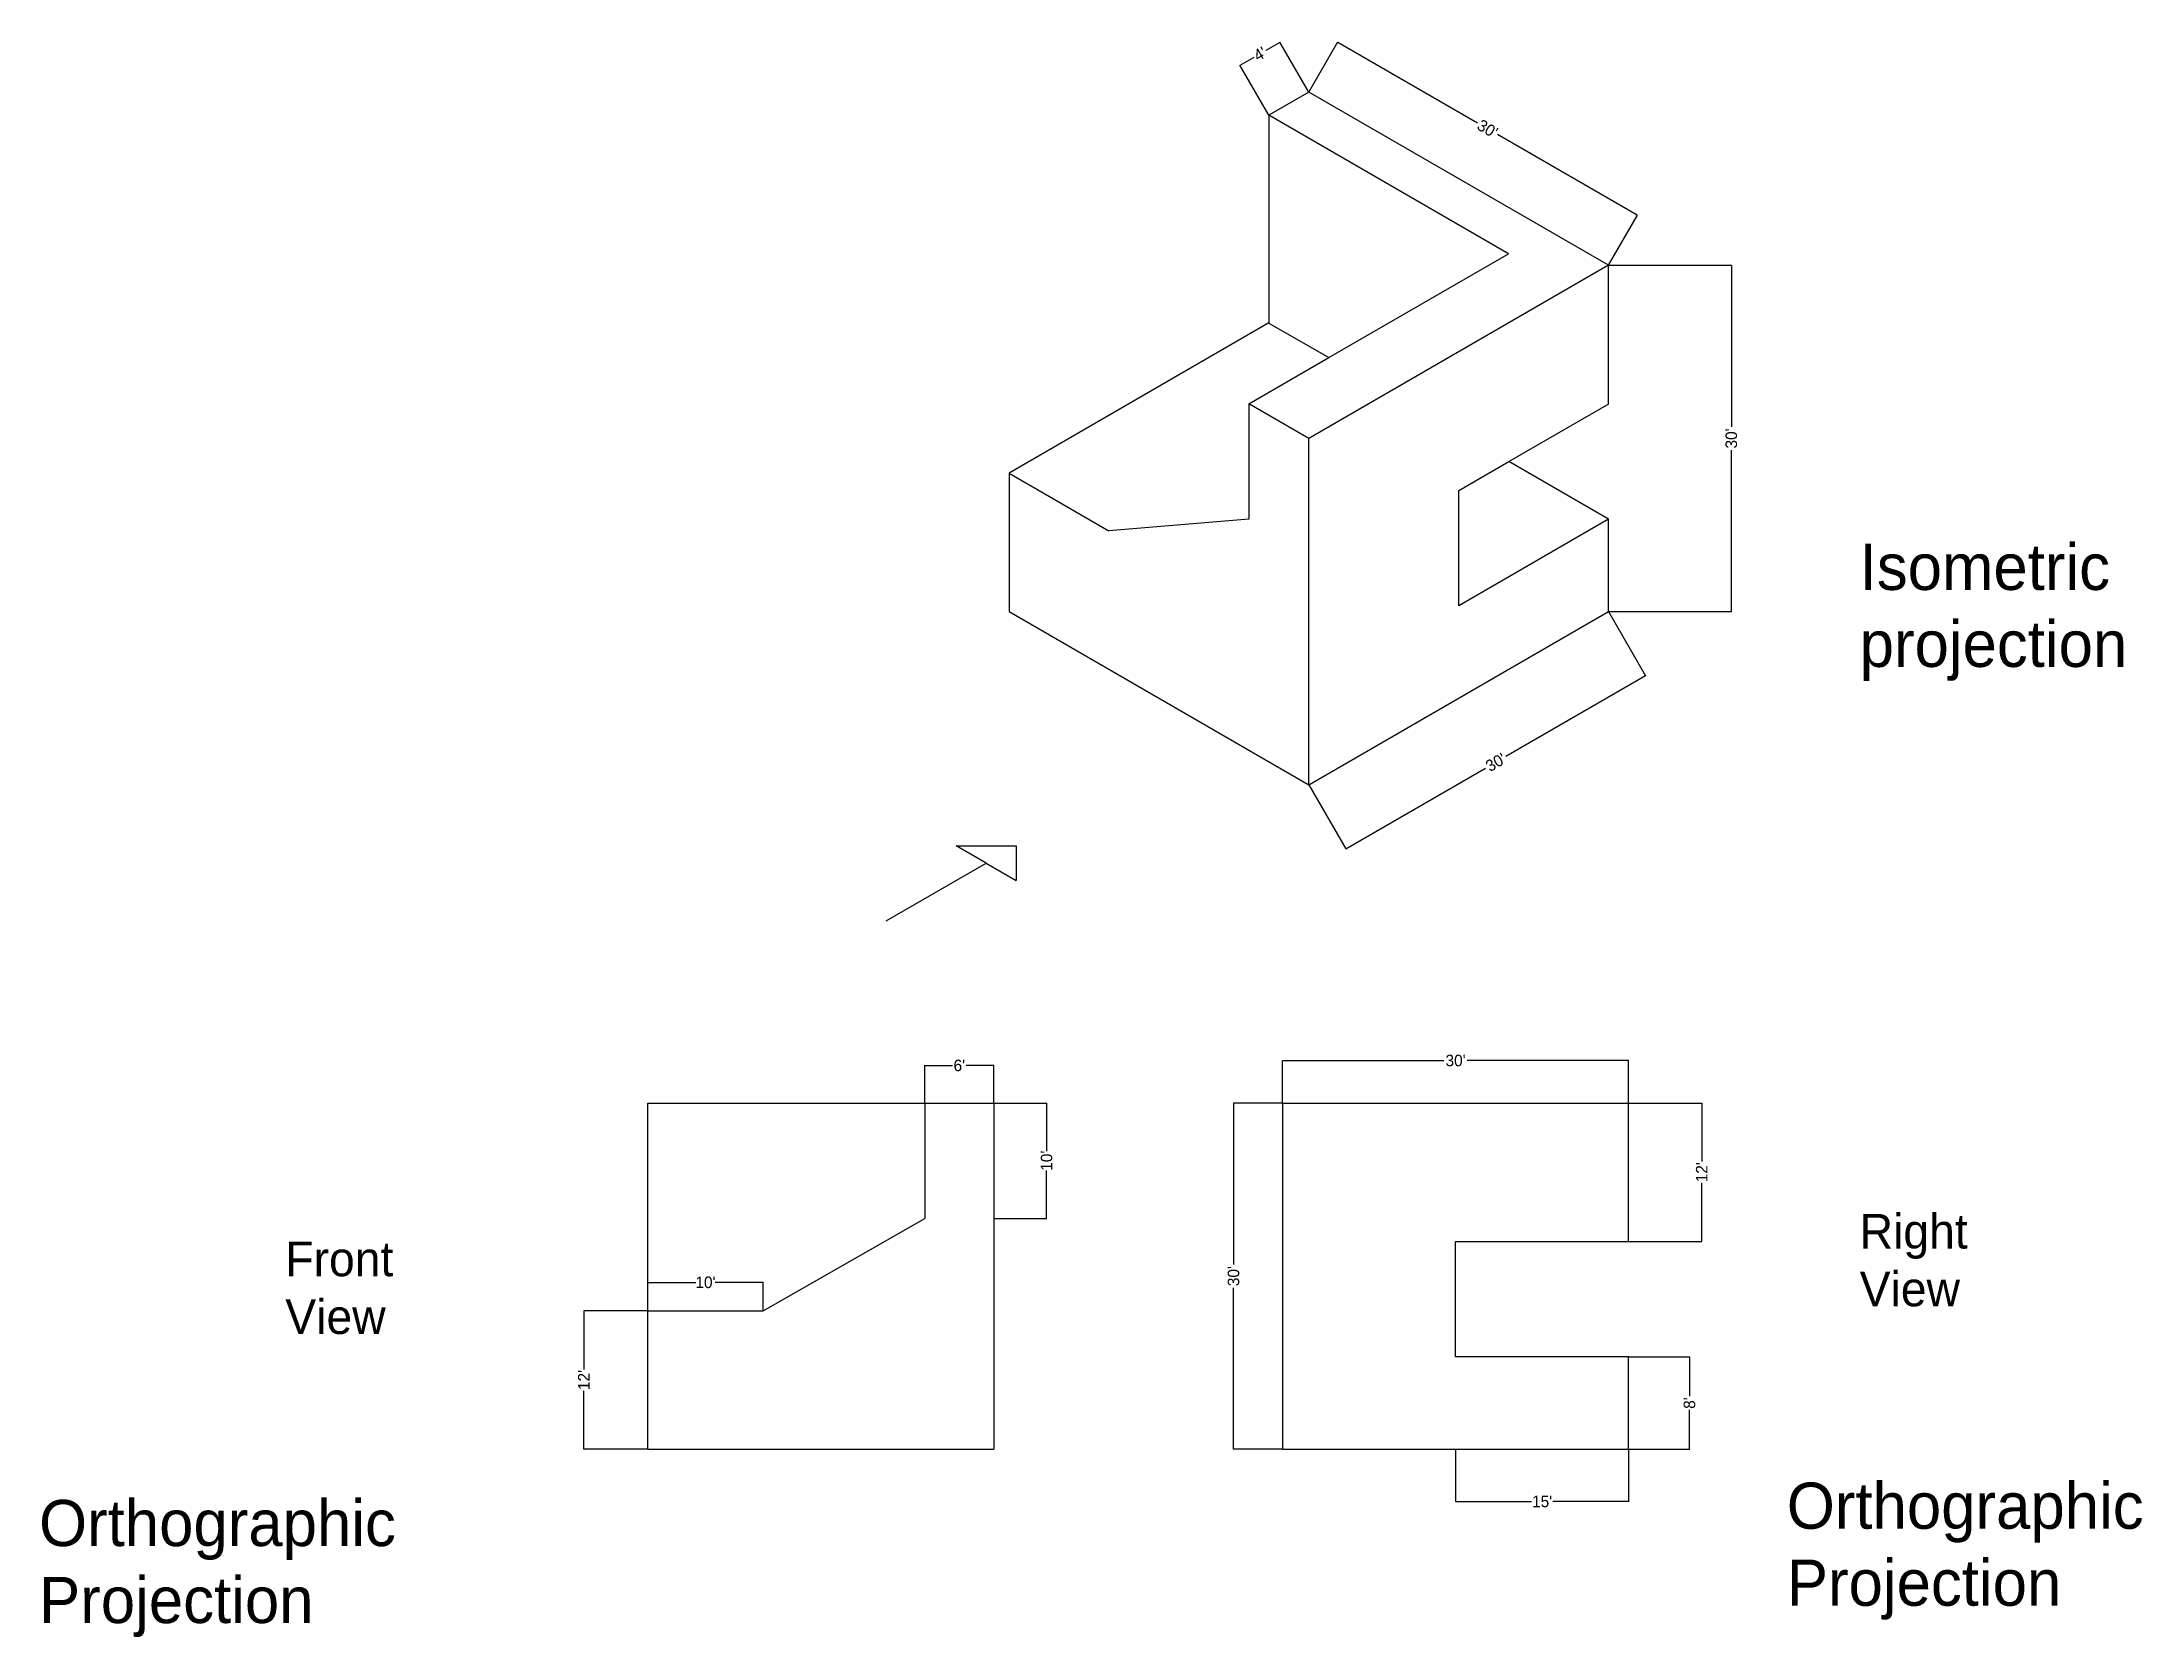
# Model space of a CAD drawing. Header units: inches. Extents: x -3031 to -847, y 905 to 2563.
import ezdxf

# ---------------------------------------------------------------- set-up
doc = ezdxf.new("R2010")
doc.units = ezdxf.units.IN
doc.header["$MEASUREMENT"] = 0
doc.dimstyles.get("Standard").update_dxf_attribs({"dimtxt": 12, "dimasz": 0.18, "dimexe": 0.18, "dimexo": 0.0625, "dimgap": 0.09, "dimtad": 0, "dimtoh": 1, "dimdec": 1, "dimzin": 0, "dimdsep": 46, "dimlunit": 3, "dimtxsty": 'Standard', "dimcen": 0.09, "dimadec": 0, "dimazin": 0, "dimtfac": 1, "dimtdec": 1, "dimtofl": 0, "dimtmove": 0, "dimatfit": 3, "dimfxl": 1, "dimtolj": 1, "dimtzin": 0, "dimarcsym": 0})

# ---------------------------------------------------------------- blocks, each defined once
blk = doc.blocks.new('*D1')
at = {"color": 0, "lineweight": -2}
for p, q in [((-2113.1, 1460.2), (-2113.1, 1499.3)), ((-2112.9, 1499.1), (-2084.2, 1499.1)), ((-2041.2, 1499.1), (-2070, 1499.1)), ((-2041.1, 1460.2), (-2041.1, 1499.3))]:
    blk.add_line(p, q, dxfattribs=at)
at = {"color": 0}
for points in [[(-2112.9, 1499.1), (-2112.9, 1499.1), (-2113.1, 1499.1)], [(-2041.2, 1499.1), (-2041.2, 1499.1), (-2041.1, 1499.1)]]:
    blk.add_solid(points, dxfattribs=at)
at = {"layer": 'Defpoints', "color": 0}
for p in [(-2041.1, 1499.1), (-2113.1, 1460.1), (-2041.1, 1460.1)]:
    blk.add_point(p, dxfattribs=at)
at = {"color": 0, "insert": (-2077.1, 1499.1), "char_height": 12, "attachment_point": 5}
blk.add_mtext("\\A1;6'", dxfattribs=at)
blk = doc.blocks.new('*D2')
at = {"color": 0, "lineweight": -2}
for p, q in [((-2401.1, 1244.2), (-2401.1, 1273.8)), ((-2400.9, 1273.6), (-2351.2, 1273.6)), ((-2281.2, 1273.6), (-2331, 1273.6)), ((-2281.1, 1244.2), (-2281.1, 1273.8))]:
    blk.add_line(p, q, dxfattribs=at)
at = {"color": 0}
for points in [[(-2400.9, 1273.6), (-2400.9, 1273.6), (-2401.1, 1273.6)], [(-2281.2, 1273.6), (-2281.2, 1273.6), (-2281.1, 1273.6)]]:
    blk.add_solid(points, dxfattribs=at)
at = {"layer": 'Defpoints', "color": 0}
for p in [(-2281.1, 1273.6), (-2401.1, 1244.1), (-2281.1, 1244.1)]:
    blk.add_point(p, dxfattribs=at)
at = {"color": 0, "insert": (-2341.1, 1273.6), "char_height": 12, "attachment_point": 5}
blk.add_mtext("\\A1;10'", dxfattribs=at)
blk = doc.blocks.new('*D3')
at = {"color": 0, "lineweight": -2}
for p, q in [((-2041, 1460.1), (-1986.2, 1460.1)), ((-1986.3, 1459.9), (-1986.3, 1410.2)), ((-1986.3, 1340.3), (-1986.3, 1390)), ((-2041, 1340.1), (-1986.2, 1340.1))]:
    blk.add_line(p, q, dxfattribs=at)
at = {"color": 0}
for points in [[(-1986.4, 1459.9), (-1986.3, 1459.9), (-1986.3, 1460.1)], [(-1986.4, 1340.3), (-1986.3, 1340.3), (-1986.3, 1340.1)]]:
    blk.add_solid(points, dxfattribs=at)
at = {"layer": 'Defpoints', "color": 0}
for p in [(-2041.1, 1460.1), (-2041.1, 1340.1), (-1986.3, 1340.1)]:
    blk.add_point(p, dxfattribs=at)
at = {"color": 0, "insert": (-1986.3, 1400.1), "char_height": 12, "attachment_point": 5, "rotation": 90}
blk.add_mtext("\\A1;10'", dxfattribs=at)
blk = doc.blocks.new('*D4')
at = {"color": 0, "lineweight": -2}
for p, q in [((-2401.1, 1244.1), (-2467.7, 1244.1)), ((-2467.6, 1243.9), (-2467.6, 1183.2)), ((-2467.6, 1100.3), (-2467.6, 1161)), ((-2401.1, 1100.1), (-2467.7, 1100.1))]:
    blk.add_line(p, q, dxfattribs=at)
at = {"color": 0}
for points in [[(-2467.6, 1243.9), (-2467.5, 1243.9), (-2467.6, 1244.1)], [(-2467.6, 1100.3), (-2467.5, 1100.3), (-2467.6, 1100.1)]]:
    blk.add_solid(points, dxfattribs=at)
at = {"layer": 'Defpoints', "color": 0}
for p in [(-2401.1, 1244.1), (-2467.6, 1100.1), (-2401.1, 1100.1)]:
    blk.add_point(p, dxfattribs=at)
at = {"color": 0, "insert": (-2467.6, 1172.1), "char_height": 12, "attachment_point": 5, "rotation": 90}
blk.add_mtext("\\A1;12'", dxfattribs=at)
blk = doc.blocks.new('*D5')
at = {"color": 0, "lineweight": -2}
for p, q in [((-1741, 1460.2), (-1741, 1504.3)), ((-1740.8, 1504.2), (-1573.1, 1504.2)), ((-1381.2, 1504.2), (-1548.9, 1504.2)), ((-1381, 1460.2), (-1381, 1504.3))]:
    blk.add_line(p, q, dxfattribs=at)
at = {"color": 0}
for points in [[(-1740.8, 1504.2), (-1740.8, 1504.1), (-1741, 1504.2)], [(-1381.2, 1504.2), (-1381.2, 1504.1), (-1381, 1504.2)]]:
    blk.add_solid(points, dxfattribs=at)
at = {"layer": 'Defpoints', "color": 0}
for p in [(-1381, 1504.2), (-1741, 1460.1), (-1381, 1460.1)]:
    blk.add_point(p, dxfattribs=at)
at = {"color": 0, "insert": (-1561, 1504.2), "char_height": 12, "attachment_point": 5}
blk.add_mtext("\\A1;30'", dxfattribs=at)
blk = doc.blocks.new('*D6')
at = {"color": 0, "lineweight": -2}
for p, q in [((-1380.9, 1196.1), (-1317.5, 1196.1)), ((-1317.7, 1195.9), (-1317.7, 1155.2)), ((-1317.7, 1100.3), (-1317.7, 1141)), ((-1380.9, 1100.1), (-1317.5, 1100.1))]:
    blk.add_line(p, q, dxfattribs=at)
at = {"color": 0}
for points in [[(-1317.7, 1195.9), (-1317.6, 1195.9), (-1317.7, 1196.1)], [(-1317.7, 1100.3), (-1317.6, 1100.3), (-1317.7, 1100.1)]]:
    blk.add_solid(points, dxfattribs=at)
at = {"layer": 'Defpoints', "color": 0}
for p in [(-1381, 1196.1), (-1381, 1100.1), (-1317.7, 1100.1)]:
    blk.add_point(p, dxfattribs=at)
at = {"color": 0, "insert": (-1317.7, 1148.1), "char_height": 12, "attachment_point": 5, "rotation": 90}
blk.add_mtext("\\A1;8'", dxfattribs=at)
blk = doc.blocks.new('*D7')
at = {"color": 0, "lineweight": -2}
for p, q in [((-1561, 1100), (-1561, 1045.6)), ((-1381, 1100), (-1381, 1045.6)), ((-1560.8, 1045.8), (-1482.1, 1045.8)), ((-1381.2, 1045.8), (-1459.9, 1045.8))]:
    blk.add_line(p, q, dxfattribs=at)
at = {"color": 0}
for points in [[(-1560.8, 1045.8), (-1560.8, 1045.8), (-1561, 1045.8)], [(-1381.2, 1045.8), (-1381.2, 1045.8), (-1381, 1045.8)]]:
    blk.add_solid(points, dxfattribs=at)
at = {"layer": 'Defpoints', "color": 0}
for p in [(-1561, 1100.1), (-1381, 1100.1), (-1561, 1045.8)]:
    blk.add_point(p, dxfattribs=at)
at = {"color": 0, "insert": (-1471, 1045.8), "char_height": 12, "attachment_point": 5}
blk.add_mtext("\\A1;15'", dxfattribs=at)
blk = doc.blocks.new('*D8')
at = {"color": 0, "lineweight": -2}
for p, q in [((-1741.1, 1460.1), (-1792.1, 1460.1)), ((-1791.9, 1459.9), (-1791.9, 1292.2)), ((-1791.9, 1100.3), (-1791.9, 1268)), ((-1741.1, 1100.1), (-1792.1, 1100.1))]:
    blk.add_line(p, q, dxfattribs=at)
at = {"color": 0}
for points in [[(-1791.9, 1459.9), (-1791.9, 1459.9), (-1791.9, 1460.1)], [(-1791.9, 1100.3), (-1791.9, 1100.3), (-1791.9, 1100.1)]]:
    blk.add_solid(points, dxfattribs=at)
at = {"layer": 'Defpoints', "color": 0}
for p in [(-1741, 1460.1), (-1791.9, 1100.1), (-1741, 1100.1)]:
    blk.add_point(p, dxfattribs=at)
at = {"color": 0, "insert": (-1791.9, 1280.1), "char_height": 12, "attachment_point": 5, "rotation": 90}
blk.add_mtext("\\A1;30'", dxfattribs=at)
blk = doc.blocks.new('*D9')
at = {"color": 0, "lineweight": -2}
for p, q in [((-1380.9, 1460.1), (-1304.8, 1460.1)), ((-1305, 1459.9), (-1305, 1399.2)), ((-1305, 1316.3), (-1305, 1377)), ((-1380.9, 1316.1), (-1304.8, 1316.1))]:
    blk.add_line(p, q, dxfattribs=at)
at = {"color": 0}
for points in [[(-1305, 1459.9), (-1305, 1459.9), (-1305, 1460.1)], [(-1305, 1316.3), (-1305, 1316.3), (-1305, 1316.1)]]:
    blk.add_solid(points, dxfattribs=at)
at = {"layer": 'Defpoints', "color": 0}
for p in [(-1381, 1460.1), (-1381, 1316.1), (-1305, 1316.1)]:
    blk.add_point(p, dxfattribs=at)
at = {"color": 0, "insert": (-1305, 1388.1), "char_height": 12, "attachment_point": 5, "rotation": 90}
blk.add_mtext("\\A1;12'", dxfattribs=at)
blk = doc.blocks.new('*D10')
at = {"color": 0, "lineweight": -2}
for p, q in [((-1713.6, 2511.1), (-1683.5, 2563.2)), ((-1683.5, 2562.9), (-1538.2, 2479.1)), ((-1372, 2383.1), (-1517.3, 2467)), ((-1401.8, 2331.1), (-1371.8, 2383.2))]:
    blk.add_line(p, q, dxfattribs=at)
at = {"color": 0}
for points in [[(-1683.4, 2563), (-1683.5, 2562.9), (-1683.6, 2563)], [(-1372, 2383.1), (-1372, 2383.1), (-1371.9, 2383)]]:
    blk.add_solid(points, dxfattribs=at)
at = {"layer": 'Defpoints', "color": 0}
for p in [(-1713.6, 2511), (-1371.9, 2383), (-1401.9, 2331)]:
    blk.add_point(p, dxfattribs=at)
at = {"color": 0, "insert": (-1527.7, 2473), "char_height": 12, "attachment_point": 5, "rotation": 330}
blk.add_mtext("\\A1;30'", dxfattribs=at)
blk = doc.blocks.new('*D11')
at = {"color": 0, "lineweight": -2}
for p, q in [((-1401.8, 2331), (-1274, 2331)), ((-1274.2, 2330.9), (-1274.2, 2163.1)), ((-1274.2, 1971.2), (-1274.2, 2139)), ((-1401.8, 1971), (-1274, 1971))]:
    blk.add_line(p, q, dxfattribs=at)
at = {"color": 0}
for points in [[(-1274.2, 2330.9), (-1274.2, 2330.9), (-1274.2, 2331)], [(-1274.2, 1971.2), (-1274.2, 1971.2), (-1274.2, 1971)]]:
    blk.add_solid(points, dxfattribs=at)
at = {"layer": 'Defpoints', "color": 0}
for p in [(-1401.9, 2331), (-1274.2, 2331), (-1401.9, 1971)]:
    blk.add_point(p, dxfattribs=at)
at = {"color": 0, "insert": (-1274.2, 2151), "char_height": 12, "attachment_point": 5, "rotation": 90}
blk.add_mtext("\\A1;30'", dxfattribs=at)
blk = doc.blocks.new('*D12')
at = {"color": 0, "lineweight": -2}
for p, q in [((-1743.7, 2562.8), (-1758.2, 2554.5)), ((-1713.7, 2511.1), (-1743.7, 2563.1)), ((-1755.2, 2487.1), (-1785.2, 2539.1)), ((-1785, 2539), (-1770.5, 2547.4))]:
    blk.add_line(p, q, dxfattribs=at)
at = {"color": 0}
for points in [[(-1743.7, 2562.9), (-1743.7, 2562.8), (-1743.6, 2562.9)], [(-1785, 2539), (-1785, 2539), (-1785.1, 2538.9)]]:
    blk.add_solid(points, dxfattribs=at)
at = {"layer": 'Defpoints', "color": 0}
for p in [(-1743.6, 2562.9), (-1713.6, 2511), (-1755.2, 2487)]:
    blk.add_point(p, dxfattribs=at)
at = {"color": 0, "insert": (-1764.4, 2550.9), "char_height": 12, "attachment_point": 5, "rotation": 30}
blk.add_mtext("\\A1;4'", dxfattribs=at)
blk = doc.blocks.new('*D13')
at = {"color": 0, "lineweight": -2}
for p, q in [((-1401.8, 1971), (-1363.3, 1904.2)), ((-1363.5, 1904.2), (-1508.8, 1820.4)), ((-1713.6, 1791), (-1675, 1724.2)), ((-1675, 1724.4), (-1529.7, 1808.3))]:
    blk.add_line(p, q, dxfattribs=at)
at = {"color": 0}
for points in [[(-1363.5, 1904.3), (-1363.5, 1904.2), (-1363.3, 1904.3)], [(-1675, 1724.5), (-1674.9, 1724.4), (-1675.1, 1724.3)]]:
    blk.add_solid(points, dxfattribs=at)
at = {"layer": 'Defpoints', "color": 0}
for p in [(-1401.9, 1971), (-1363.3, 1904.3), (-1713.6, 1791)]:
    blk.add_point(p, dxfattribs=at)
at = {"color": 0, "insert": (-1519.2, 1814.3), "char_height": 12, "attachment_point": 5, "rotation": 30}
blk.add_mtext("\\A1;30'", dxfattribs=at)

msp = doc.modelspace()

# ---------------------------------------------------------------- linework, layer by layer
for p, q in [((-1713.63, 2511.05), (-1755.19, 2487.05)), ((-1401.86, 2331.05), (-1713.63, 2511.05)), ((-1505.78, 2343.05), (-1755.19, 2487.05)), ((-1755.19, 2487.05), (-1755.19, 2271.05)), ((-1692.87, 2235.1), (-1505.78, 2343.05)), ((-1401.86, 2331.05), (-1713.63, 2151.05)), ((-1401.86, 2187.05), (-1401.86, 2331.05)), ((-1755.19, 2271.05), (-2025.39, 2115.05)), ((-1755.19, 2270.93), (-1692.87, 2235.1)), ((-1776.01, 2187.1), (-1692.87, 2235.1)), ((-1713.63, 2151.05), (-1775.98, 2187.05)), ((-1775.98, 2187.05), (-1775.98, 2067.05)), ((-1505.75, 2126.99), (-1401.73, 2187.05)), ((-1713.63, 1791.05), (-1713.63, 2151.05)), ((-1557.71, 2096.99), (-1505.75, 2126.99)), ((-1401.86, 2067.05), (-1505.75, 2126.99)), ((-2025.39, 2115.05), (-1921.47, 2055.05)), ((-2025.39, 2115.05), (-2025.39, 1971.05)), ((-1557.74, 1977.05), (-1557.74, 2097.05)), ((-1775.98, 2067.05), (-1921.47, 2055.05)), ((-1401.86, 2067.05), (-1557.74, 1977.05)), ((-1401.86, 1971.05), (-1401.86, 2067.05)), ((-2025.39, 1971.05), (-1713.63, 1791.05)), ((-1713.63, 1791.05), (-1401.86, 1971.05)), ((-2049.32, 1709.56), (-2080.5, 1727.56)), ((-2080.5, 1727.56), (-2018.14, 1727.56)), ((-2018.14, 1727.56), (-2018.14, 1691.56)), ((-2153.24, 1649.56), (-2049.32, 1709.56)), ((-2049.32, 1709.56), (-2018.14, 1691.56)), ((-2401.06, 1340.1), (-2401.06, 1460.1)), ((-2401.06, 1460.1), (-2113.06, 1460.1)), ((-2113.06, 1460.1), (-2041.06, 1460.1)), ((-2113.06, 1460.1), (-2113.06, 1340.1)), ((-2041.06, 1460.1), (-2041.06, 1340.1)), ((-1741, 1460.1), (-1381, 1460.1)), ((-1741, 1460.1), (-1741, 1100.1)), ((-1381, 1316.1), (-1381, 1460.1)), ((-2401.06, 1244.1), (-2401.06, 1340.1)), ((-2281.06, 1244.1), (-2113.06, 1340.1)), ((-2041.06, 1340.1), (-2041.06, 1100.1)), ((-1561, 1196.1), (-1561, 1316.1)), ((-1561, 1316.1), (-1381, 1316.1)), ((-2401.06, 1100.1), (-2401.06, 1244.1)), ((-2401.06, 1244.1), (-2281.06, 1244.1)), ((-1381, 1196.1), (-1561, 1196.1)), ((-1381, 1100.1), (-1381, 1196.1)), ((-2401.06, 1100.1), (-2041.06, 1100.1)), ((-1741, 1100.1), (-1381, 1100.1))]:
    msp.add_line(p, q)

# ---------------------------------------------------------------- texts
at = {"attachment_point": 1}
for s, insert, char_height in [('\\PIsometric \\Pprojection', (-1140.73, 2121.52), 48), ('\\PRight\\PView', (-1140.73, 1404.78), 36), ('\\PFront\\PView', (-2778.07, 1375.97), 36), ('\\POrthographic\\PProjection', (-3034.13, 1127.45), 48), ('\\POrthographic \\PProjection', (-1216.47, 1145.46), 48)]:
    msp.add_mtext(s, dxfattribs=dict(at, insert=insert, char_height=char_height))

# ---------------------------------------------------------------- dimensions: what is measured, and where the dimension line sits
for p1, p2, distance, picture, middle in [((-1755.19, 2487.05), (-1713.63, 2511.05), 59.89, '*D12', (-1764.36, 2550.92)), ((-1713.63, 2511.05), (-1401.86, 2331.05), 60.01, '*D10', (-1527.74, 2473.02)), ((-1401.86, 1971.05), (-1401.86, 2331.05), -127.67, '*D11', (-1274.18, 2151.05)), ((-1713.63, 1791.05), (-1401.86, 1971.05), -77.03, '*D13', (-1519.22, 1814.34))]:
    dim = msp.add_aligned_dim(p1=p1, p2=p2, distance=distance, dimstyle='Standard')
    dim.commit()
    dim.dimension.update_dxf_attribs({"geometry": picture, "text_midpoint": middle})
for base, p1, p2, picture, middle in [((-2041.06, 1499.09), (-2113.06, 1460.1), (-2041.06, 1460.1), '*D1', (-2077.06, 1499.09)), ((-1381, 1504.15), (-1741, 1460.1), (-1381, 1460.1), '*D5', (-1561, 1504.15)), ((-2281.06, 1273.58), (-2401.06, 1244.1), (-2281.06, 1244.1), '*D2', (-2341.06, 1273.58)), ((-1561, 1045.79), (-1381, 1100.1), (-1561, 1100.1), '*D7', (-1471, 1045.79))]:
    dim = msp.add_linear_dim(base=base, p1=p1, p2=p2, dimstyle='Standard')
    dim.commit()
    dim.dimension.update_dxf_attribs({"geometry": picture, "text_midpoint": middle})
for base, p1, p2, picture, middle in [((-1986.34, 1340.1), (-2041.06, 1460.1), (-2041.06, 1340.1), '*D3', (-1986.34, 1400.1)), ((-1791.89, 1100.1), (-1741, 1460.1), (-1741, 1100.1), '*D8', (-1791.89, 1280.1)), ((-1304.98, 1316.1), (-1381, 1460.1), (-1381, 1316.1), '*D9', (-1304.98, 1388.1)), ((-2467.57, 1100.1), (-2401.06, 1244.1), (-2401.06, 1100.1), '*D4', (-2467.57, 1172.1)), ((-1317.67, 1100.1), (-1381, 1196.1), (-1381, 1100.1), '*D6', (-1317.67, 1148.1))]:
    dim = msp.add_linear_dim(base=base, p1=p1, p2=p2, angle=90, dimstyle='Standard')
    dim.commit()
    dim.dimension.update_dxf_attribs({"geometry": picture, "text_midpoint": middle})

doc.saveas('drawing.dxf')
